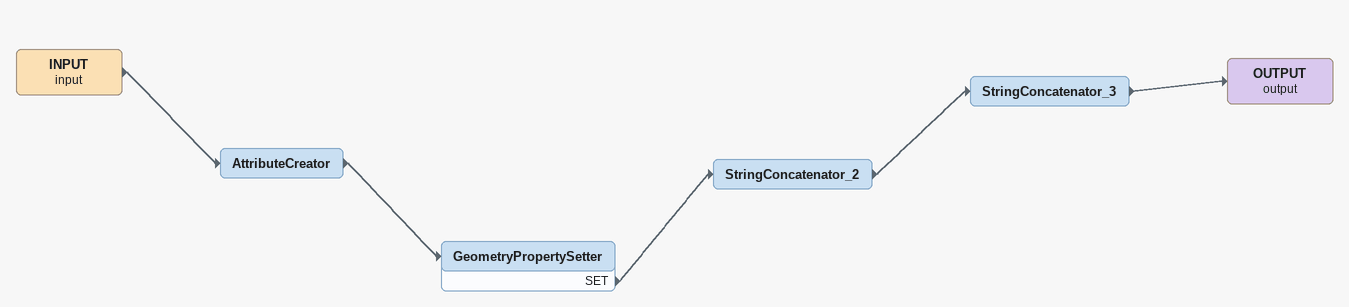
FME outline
INPUT (input)
    -> AttributeCreator
AttributeCreator
    -> GeometryPropertySetter
GeometryPropertySetter
    SET -> StringConcatenator_2
StringConcatenator_2
    -> StringConcatenator_3
StringConcatenator_3
    -> OUTPUT (output)
OUTPUT (output)
